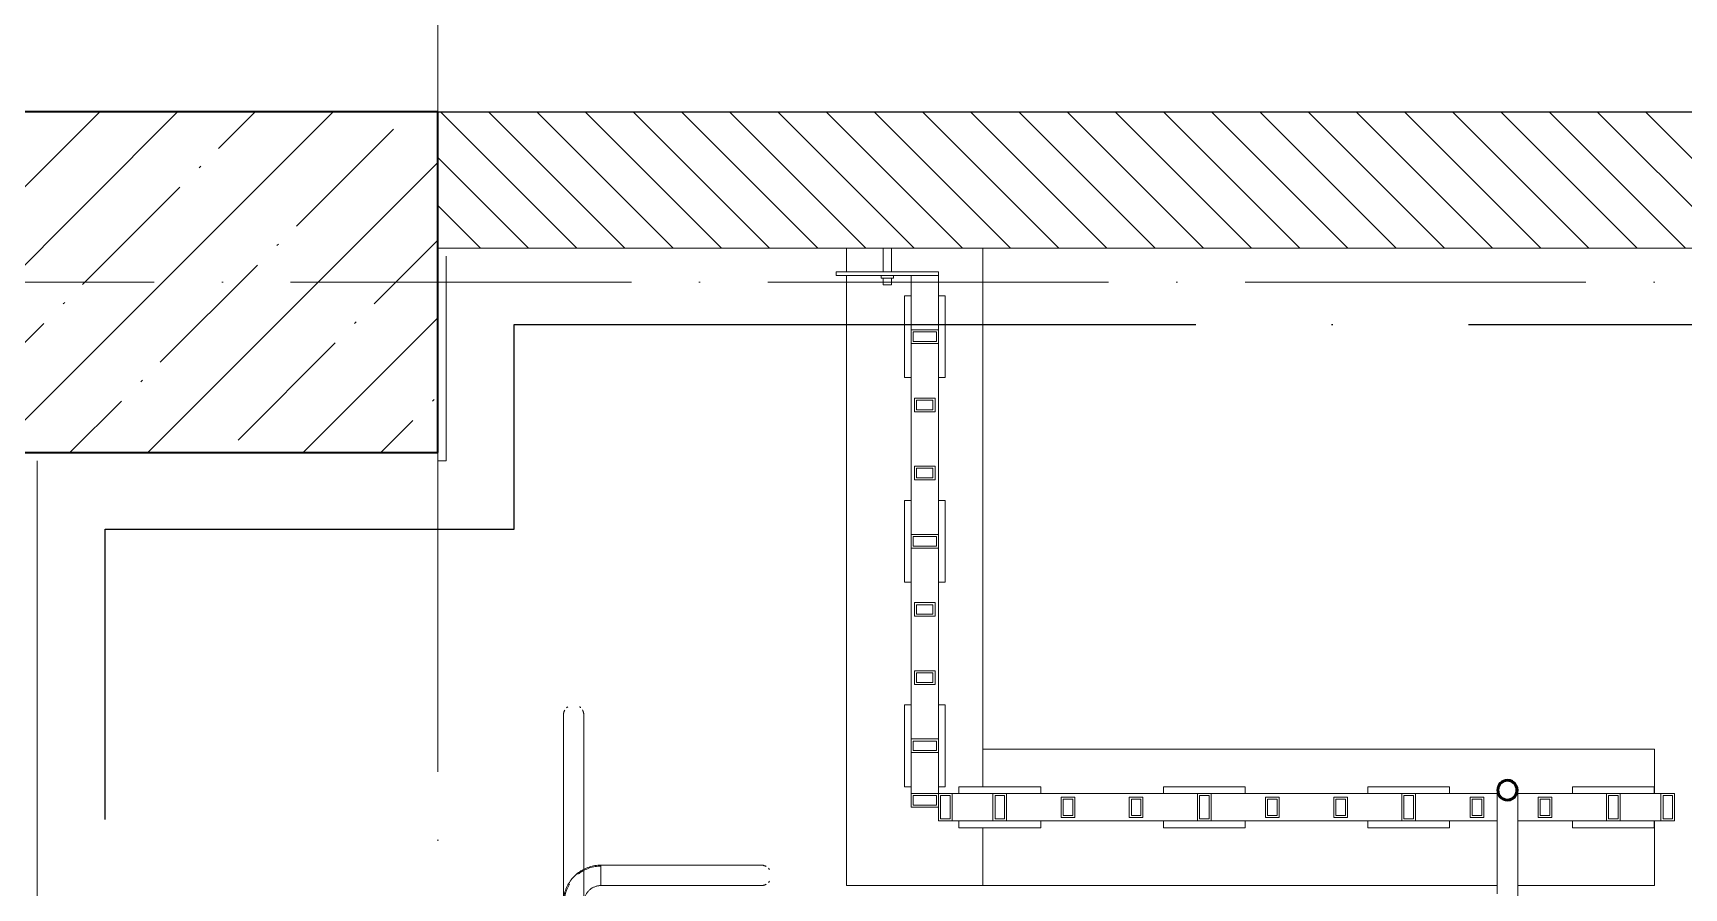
# Model space of a CAD drawing. Header units: millimetres. Extents: x -213536 to 1564669, y -45299 to 942238.
# Drawn here: x -194411 to -191989, y 199039 to 200293 of the extents above; entities that cross this region are included whole.
import ezdxf

# ---------------------------------------------------------------- set-up
doc = ezdxf.new("R2010")
doc.units = ezdxf.units.MM
doc.linetypes.add('02 Штрихпунктирная _10 мм_', pattern=[1400, 1000, -200, 0, -200])
doc.linetypes.add('50_200_ШТРИХ_1Т_ш5_п1_п1_', pattern=[700, 500, -100, 0, -100])
for name, color, linetype, lineweight in [('0-1', 7, 'Continuous', 5), ('0-2', 7, 'Continuous', 9), ('Несущие колонны', 7, 'Continuous', 9), ('Несущие колонны-1', 7, 'Continuous', 35), ('Ограждение', 7, 'Continuous', 9), ('Ограждение-3', 7, 'Continuous', 35), ('Оси-2', 7, '50_200_ШТРИХ_1Т_ш5_п1_п1_', 9), ('Стены', 7, 'Continuous', 9), ('Стены-1', 7, 'Continuous', 13), ('Штриховка разреза-1', 7, 'Continuous', 9)]:
    doc.layers.add(name, color=color, linetype=linetype, lineweight=lineweight)
doc.layers.add('Ограждение-2', color=9, linetype='Continuous', lineweight=9, true_color=0x808080)
doc.layers.add('СТ-2_1', color=1, linetype='02 Штрихпунктирная _10 мм_', lineweight=90, true_color=0xff0000)
doc.layers.get('0-2').off()

# ---------------------------------------------------------------- blocks, each defined once
blk = doc.blocks.new('BSC_Колонна _Прямоугольная - 500х700-V145-АИ2_02_План отделки стен 2-го этажа _Часть 2_')
at = {"layer": 'Несущие колонны'}
h = blk.add_hatch(dxfattribs=at)
h.set_pattern_fill('FP_145', color=256, style=0, pattern_type=2)
h.set_pattern_definition([(315, (-16000, 16450), (114.0493, 114.0493), []), (315, (-16000, 16335.95), (114.0493, 114.0493), [201.612, -40.322, 3.353, -36.97])])
h.paths.add_polyline_path([(-250, 350), (-250, -350), (250, -350), (250, 350), (201.6, 350)], flags=0)
at = {"layer": 'Несущие колонны-1'}
for p, q in [((250, 350), (-250, 350)), ((-250, 350), (-250, -350)), ((250, -350), (250, 350)), ((-250, -350), (250, -350))]:
    blk.add_line(p, q, dxfattribs=at)
blk = doc.blocks.new('О_Элемент ограждения_Тетива_Труба_ГОСТ 8645-68 - О_Тетива_Труба_ГОСТ 8645-68-34861003-АИ2_02_План отделки стен 2-го этажа _Часть 2_')
at = {"layer": 'Ограждение'}
for p, q in [((0, 20), (280, 20)), ((280, -20), (0, -20))]:
    blk.add_line(p, q, dxfattribs=at)
blk = doc.blocks.new('О_Балясина_Труба_ГОСТ 86453 - О_Балясина_Труба_ГОСТ 8645-68-34861004-АИ2_02_План отделки стен 2-го этажа _Часть 2_')
at = {"layer": 'Ограждение'}
for p, q in [((40, 10), (0, 10)), ((0, 10), (0, -10)), ((3, 7), (37, 7)), ((3, -7), (3, 7)), ((37, 7), (37, -7)), ((40, -10), (40, 10)), ((0, -10), (40, -10)), ((37, -7), (3, -7))]:
    blk.add_line(p, q, dxfattribs=at)
blk = doc.blocks.new('О_Балясина_Труба_ГОСТ 86453 - О_Балясина_Труба_ГОСТ 8645-68-34861002-АИ2_02_План отделки стен 2-го этажа _Часть 2_')
at = {"layer": 'Ограждение'}
for p, q in [((15, 10), (-15, 10)), ((-15, 10), (-15, -10)), ((-12, 7), (12, 7)), ((-12, -7), (-12, 7)), ((12, 7), (12, -7)), ((15, -10), (15, 10)), ((-15, -10), (15, -10)), ((12, -7), (-12, -7))]:
    blk.add_line(p, q, dxfattribs=at)
blk = doc.blocks.new('О_Полоса_Трапеция прямоугольная_Прокат_ГОСТ 1032 - Крепежная пластина-V265-АИ2_02_План отделки стен 2-го этажа _Часть 2_')
at = {"layer": 'Ограждение'}
for p, q in [((0, 30), (0, 20)), ((0, 30), (120, 30)), ((120, 20), (120, 30)), ((0, -20), (0, -30)), ((120, -30), (120, -20)), ((0, -30), (120, -30))]:
    blk.add_line(p, q, dxfattribs=at)
blk = doc.blocks.new('О_Элемент ограждения_Тетива_Труба_ГОСТ 8645-68 - О_Тетива_Труба_ГОСТ 8645-68-34892513-АИ2_02_План отделки стен 2-го этажа _Часть 2_')
at = {"layer": 'Ограждение'}
for p, q in [((0, 20), (80, 20)), ((80, -20), (0, -20))]:
    blk.add_line(p, q, dxfattribs=at)
blk = doc.blocks.new('О_Полоса_Трапеция прямоугольная_Прокат_ГОСТ 1032 - Крепежная пластина-34869228-АИ2_02_План отделки стен 2-го этажа _Часть 2_')
at = {"layer": 'Ограждение'}
for p, q in [((0, 2.5), (0, -2.5)), ((150, 2.5), (0, 2.5)), ((150, -2.5), (150, 2.5)), ((150, -2.5), (0, -2.5))]:
    blk.add_line(p, q, dxfattribs=at)
blk = doc.blocks.new('О_Анкер клиновой4 - Анкер клиновой МКТ В 12-10-25_105-30539848-АИ2_02_План отделки стен 2-го этажа _Часть 2_')
at = {"layer": 'Ограждение'}
for p, q in [((17453.3, 16050), (17453.3, 16015)), ((17465.3, 16015), (17465.3, 16050)), ((17450.3, 16010), (17450.3, 16006)), ((17450.3, 16006), (17451.5, 16006)), ((17468.3, 16006), (17450.3, 16006)), ((17453.3, 16006), (17453.3, 15996)), ((17465.3, 15996), (17453.3, 15996)), ((17465.3, 15996), (17465.3, 16006)), ((17467.1, 16006), (17468.3, 16006)), ((17468.3, 16006), (17468.3, 16010))]:
    blk.add_line(p, q, dxfattribs=at)
blk = doc.blocks.new('О_Элемент ограждения_Тетива_Труба_ГОСТ 8645-68 - О_Тетива_Труба_ГОСТ 8645-68-34861007-АИ2_02_План отделки стен 2-го этажа _Часть 2_')
at = {"layer": 'Ограждение'}
for p, q in [((0, 20), (60, 20)), ((60, -20), (0, -20))]:
    blk.add_line(p, q, dxfattribs=at)
blk = doc.blocks.new('О_Балясина_Труба_ГОСТ 86453 - О_Балясина_Труба_ГОСТ 8645-68-34861008-АИ2_02_План отделки стен 2-го этажа _Часть 2_')
at = {"layer": 'Ограждение'}
for p, q in [((40, 10), (0, 10)), ((0, 10), (0, -10)), ((3, 7), (37, 7)), ((3, -7), (3, 7)), ((37, 7), (37, -7)), ((40, -10), (40, 10)), ((0, -10), (40, -10)), ((37, -7), (3, -7))]:
    blk.add_line(p, q, dxfattribs=at)
blk = doc.blocks.new('О_Элемент ограждения_Тетива_Труба_ГОСТ 8645-68 - О_Тетива_Труба_ГОСТ 8645-68-V266-АИ2_02_План отделки стен 2-го этажа _Часть 2_')
at = {"layer": 'Ограждение'}
for p, q in [((0, 20), (121.6, 20)), ((147.7, 20), (280, 20)), ((120, -20), (0, -20)), ((280, -20), (149.6, -20))]:
    blk.add_line(p, q, dxfattribs=at)
blk = doc.blocks.new('О_Элемент ограждения_Тетива_Труба_ГОСТ 8645-68 - О_Тетива_Труба_ГОСТ 8645-68-34882724-АИ2_02_План отделки стен 2-го этажа _Часть 2_')
at = {"layer": 'Ограждение'}
for p, q in [((0, 20), (60, 20)), ((60, -20), (0, -20))]:
    blk.add_line(p, q, dxfattribs=at)
blk = doc.blocks.new('О_Элемент поручня_Площадочный_Двухуровневый_ГОСТ 87322 - О_Элемент поручня_Площадочный_Двухуровневый_ГОСТ 8732-78-35166530-АИ2_02_План отделки стен 2-го этажа _Часть 2_')
at = {"layer": 'Ограждение'}
for p, q in [((280, 40), (0, 40)), ((0, 25), (0, 40)), ((0, 10), (0, 25)), ((0, 10), (280, 10))]:
    blk.add_line(p, q, dxfattribs=at)
at = {"layer": 'Ограждение', "flags": 128}
for points in [[(280, 40), (282.2, 40), (284.4, 40), (286.6, 40), (288.8, 40), (290.9, 40), (293.1, 40), (295.2, 40), (297.3, 40), (299.4, 40), (301.4, 40), (303.4, 40), (305.4, 40), (307.3, 40), (309.2, 40), (311.1, 40), (312.8, 40), (314.6, 40), (316.3, 40), (317.9, 40), (319.5, 40), (321, 40), (322.4, 40), (323.8, 40), (325.1, 40), (326.3, 40), (327.4, 40), (328.5, 40), (329.5, 40), (330.4, 40), (331.3, 40), (332, 40), (332.7, 40), (333.3, 40), (333.8, 40), (334.2, 40), (334.5, 40), (334.8, 40), (334.9, 40), (335, 40), (335, 40)], [(335, 40), (335, 40), (334.8, 40), (334.6, 40), (334.3, 40), (333.9, 40), (333.4, 40), (332.9, 40), (332.2, 40), (331.5, 40), (330.7, 40), (329.8, 40), (328.8, 40), (327.7, 40), (326.6, 40), (325.4, 40), (324.1, 40), (322.8, 40), (321.3, 40), (319.9, 40), (318.3, 40), (316.7, 40), (315, 40), (313.3, 40), (311.5, 40), (309.7, 40), (307.8, 40), (305.9, 40), (304, 40), (302, 40), (299.9, 40), (297.9, 40), (295.8, 40), (293.6, 40), (291.5, 40), (289.3, 40), (287.2, 40), (285, 40), (282.8, 40), (280.6, 40), (280, 40)], [(335, 40), (335.6, 40), (336.2, 40), (336.8, 39.9), (337.4, 39.8), (338, 39.7), (338.6, 39.6), (339.1, 39.4), (339.7, 39.2), (340.3, 39), (340.8, 38.8), (341.4, 38.6), (341.9, 38.3), (342.5, 38)], [(345.8, 35.5), (346.2, 35), (346.6, 34.6), (346.9, 34.1), (347.3, 33.6)], [(280, 10), (282.2, 10), (284.4, 10), (286.6, 10), (288.8, 10), (290.9, 10), (293.1, 10), (295.2, 10), (297.3, 10), (299.4, 10), (301.4, 10), (303.4, 10), (305.4, 10), (307.3, 10), (309.2, 10), (311.1, 10), (312.8, 10), (314.6, 10), (316.3, 10), (317.9, 10), (319.5, 10), (321, 10), (322.4, 10), (323.8, 10), (325.1, 10), (326.3, 10), (327.4, 10), (328.5, 10), (329.5, 10), (330.4, 10), (331.3, 10), (332, 10), (332.7, 10), (333.3, 10), (333.8, 10), (334.2, 10), (334.5, 10), (334.8, 10), (334.9, 10), (335, 10), (335, 10)], [(335, 10), (335, 10), (334.8, 10), (334.6, 10), (334.3, 10), (333.9, 10), (333.4, 10), (332.9, 10), (332.2, 10), (331.5, 10), (330.7, 10), (329.8, 10), (328.8, 10), (327.7, 10), (326.6, 10), (325.4, 10), (324.1, 10), (322.8, 10), (321.3, 10), (319.9, 10), (318.3, 10), (316.7, 10), (315, 10), (313.3, 10), (311.5, 10), (309.7, 10), (307.8, 10), (305.9, 10), (304, 10), (302, 10), (299.9, 10), (297.9, 10), (295.8, 10), (293.6, 10), (291.5, 10), (289.3, 10), (287.2, 10), (285, 10), (282.8, 10), (280.6, 10)], [(342.6, 12.1), (342.1, 11.8), (341.5, 11.5), (341, 11.2), (340.4, 11), (339.9, 10.8), (339.3, 10.6), (338.7, 10.5), (338.1, 10.3), (337.5, 10.2), (337, 10.1), (336.4, 10.1), (335.8, 10), (335.2, 10), (335, 10)], [(347.4, 16.5), (347, 16), (346.7, 15.6), (346.3, 15.1), (345.9, 14.7)]]:
    blk.add_lwpolyline(points, dxfattribs=at)
blk = doc.blocks.new('О_Элемент поручня_Площадочный_Двухуровневый_ГОСТ 87322 - О_Элемент поручня_Площадочный_Двухуровневый_ГОСТ 8732-78-35172055-АИ2_02_План отделки стен 2-го этажа _Часть 2_')
at = {"layer": 'Ограждение-2'}
h = blk.add_hatch(color=256, dxfattribs=at)
h.paths.add_polyline_path([(210, -25), (214.4, -35.6), (225, -40), (235.6, -35.6), (240, -25), (235.6, -14.4), (225, -10), (214.4, -14.4)], flags=0)
h.paths.add_polyline_path([(211.5, -25), (215.5, -15.5), (225, -11.5), (234.5, -15.5), (238.5, -25), (234.5, -34.5), (225, -38.5), (215.5, -34.5)], flags=0)
at = {"layer": 'Ограждение'}
for p, q in [((170, -10), (73, -10)), ((48.9, -40), (170, -40))]:
    blk.add_line(p, q, dxfattribs=at)
at = {"layer": 'Ограждение', "flags": 128}
for points in [[(170, -10), (172.2, -10), (174.4, -10), (176.6, -10), (178.8, -10), (180.9, -10), (183.1, -10), (185.2, -10), (187.3, -10), (189.4, -10), (191.4, -10), (193.4, -10), (195.4, -10), (197.3, -10), (199.2, -10), (201.1, -10), (202.8, -10), (204.6, -10), (206.3, -10), (207.9, -10), (209.5, -10), (211, -10), (212.4, -10), (213.8, -10), (215.1, -10), (216.3, -10), (217.4, -10), (218.5, -10), (219.5, -10), (220.4, -10), (221.3, -10), (222, -10), (222.7, -10), (223.3, -10), (223.8, -10), (224.2, -10), (224.5, -10), (224.8, -10), (224.9, -10), (225, -10)], [(224.5, -11.5), (223.9, -11.5), (223.4, -11.6), (222.8, -11.7), (222.3, -11.8), (221.8, -11.9), (221.3, -12), (220.8, -12.2), (220.2, -12.4)], [(225.6, -10), (226.2, -10), (226.8, -10.1), (227.4, -10.2), (228, -10.3), (228.6, -10.4), (229.1, -10.6), (229.7, -10.8), (230.3, -11), (230.8, -11.2), (231.4, -11.4), (231.9, -11.7), (232.5, -12), (233, -12.3), (233.5, -12.6), (234, -13), (234.4, -13.3), (234.9, -13.7), (235.3, -14.1)], [(235.8, -14.5), (236.2, -15), (236.6, -15.4), (236.9, -15.9), (237.3, -16.4), (237.6, -16.9), (237.9, -17.4), (238.2, -17.9), (238.5, -18.5), (238.8, -19), (239, -19.6), (239.2, -20.1), (239.4, -20.7), (239.5, -21.3), (239.7, -21.9), (239.8, -22.5), (239.9, -23), (239.9, -23.6), (240, -24.2), (240, -24.8)], [(225, -40), (224.8, -40), (224.6, -40), (224.3, -40), (223.9, -40), (223.4, -40), (222.9, -40), (222.2, -40), (221.5, -40), (220.7, -40), (219.8, -40), (218.8, -40), (217.7, -40), (216.6, -40), (215.4, -40), (214.1, -40), (212.8, -40), (211.3, -40), (209.9, -40), (208.3, -40), (206.7, -40), (205, -40), (203.3, -40), (201.5, -40), (199.7, -40), (197.8, -40), (195.9, -40), (194, -40), (192, -40), (189.9, -40), (187.9, -40), (185.8, -40), (183.6, -40), (181.5, -40), (179.3, -40), (177.2, -40), (175, -40), (172.8, -40), (170.6, -40), (170, -40)], [(220.1, -37.6), (220.6, -37.8), (221.1, -37.9), (221.6, -38.1), (222.2, -38.2), (222.7, -38.3), (223.2, -38.4), (223.8, -38.4), (224.3, -38.5), (224.9, -38.5)], [(235.5, -35.8), (235, -36.2), (234.6, -36.6), (234.1, -36.9), (233.6, -37.3), (233.1, -37.6), (232.6, -37.9), (232.1, -38.2), (231.5, -38.5), (231, -38.8), (230.4, -39), (229.9, -39.2), (229.3, -39.4), (228.7, -39.5), (228.1, -39.7), (227.5, -39.8), (227, -39.9), (226.4, -39.9), (225.8, -40), (225.2, -40)], [(240, -25.6), (240, -26.2), (239.9, -26.8), (239.8, -27.4), (239.7, -28), (239.6, -28.6), (239.4, -29.1), (239.2, -29.7), (239, -30.3), (238.8, -30.8), (238.6, -31.4), (238.3, -31.9), (238, -32.5), (237.7, -33), (237.4, -33.5), (237, -34), (236.7, -34.4), (236.3, -34.9), (235.9, -35.3)]]:
    blk.add_lwpolyline(points, dxfattribs=at)
at = {"layer": 'Ограждение-3'}
for radius, start, end in [(15, 0, 180), (13.5, 360, 180), (15, 180, 0), (13.5, 180, 360)]:
    blk.add_arc((225, -25), radius, start, end, dxfattribs=at)
blk = doc.blocks.new('О_Элемент поручня_Площадочный_Двухуровневый_ГОСТ 87322 - О_Элемент поручня_Площадочный_Двухуровневый_ГОСТ 8732-78-35165462-АИ2_02_План отделки стен 2-го этажа _Часть 2_')
at = {"layer": 'Ограждение'}
for p, q in [((180, -10), (0, -10)), ((0, -25), (0, -10)), ((0, -40), (0, -25)), ((0, -40), (180, -40))]:
    blk.add_line(p, q, dxfattribs=at)
at = {"layer": 'Ограждение', "flags": 128}
for points in [[(180, -10), (182.2, -10), (184.4, -10), (186.6, -10), (188.8, -10), (190.9, -10), (193.1, -10), (195.2, -10), (197.3, -10), (199.4, -10), (201.4, -10), (203.4, -10), (205.4, -10), (207.3, -10), (209.2, -10), (211.1, -10), (212.8, -10), (214.6, -10), (216.3, -10), (217.9, -10), (219.5, -10), (221, -10), (222.4, -10), (223.8, -10), (225.1, -10), (226.3, -10), (227.4, -10), (228.5, -10), (229.5, -10), (230.4, -10), (231.3, -10), (232, -10), (232.7, -10), (233.3, -10), (233.8, -10), (234.2, -10), (234.5, -10), (234.8, -10), (234.9, -10), (235, -10), (235, -10)], [(235, -10), (235, -10), (234.8, -10), (234.6, -10), (234.3, -10), (233.9, -10), (233.4, -10), (232.9, -10), (232.2, -10), (231.5, -10), (230.7, -10), (229.8, -10), (228.8, -10), (227.7, -10), (226.6, -10), (225.4, -10), (224.1, -10), (222.8, -10), (221.3, -10), (219.9, -10), (218.3, -10), (216.7, -10), (215, -10), (213.3, -10), (211.5, -10), (209.7, -10), (207.8, -10), (205.9, -10), (204, -10), (202, -10), (199.9, -10), (197.9, -10), (195.8, -10), (193.6, -10), (191.5, -10), (189.3, -10), (187.2, -10), (185, -10), (182.8, -10), (180.6, -10), (180, -10)], [(235, -10), (235.6, -10), (236.2, -10), (236.8, -10.1), (237.4, -10.2), (238, -10.3), (238.6, -10.4), (239.1, -10.6), (239.7, -10.8), (240.3, -11), (240.8, -11.2), (241.4, -11.4), (241.9, -11.7), (242.5, -12)], [(245.8, -14.5), (246.2, -15), (246.6, -15.4), (246.9, -15.9), (247.3, -16.4)], [(180, -40), (182.2, -40), (184.4, -40), (186.6, -40), (188.8, -40), (190.9, -40), (193.1, -40), (195.2, -40), (197.3, -40), (199.4, -40), (201.4, -40), (203.4, -40), (205.4, -40), (207.3, -40), (209.2, -40), (211.1, -40), (212.8, -40), (214.6, -40), (216.3, -40), (217.9, -40), (219.5, -40), (221, -40), (222.4, -40), (223.8, -40), (225.1, -40), (226.3, -40), (227.4, -40), (228.5, -40), (229.5, -40), (230.4, -40), (231.3, -40), (232, -40), (232.7, -40), (233.3, -40), (233.8, -40), (234.2, -40), (234.5, -40), (234.8, -40), (234.9, -40), (235, -40), (235, -40)], [(219.9, -40), (218.3, -40), (216.7, -40), (215, -40), (213.3, -40), (211.5, -40), (209.7, -40), (207.8, -40), (205.9, -40), (204, -40), (202, -40), (199.9, -40), (197.9, -40), (195.8, -40), (193.6, -40), (191.5, -40), (189.3, -40), (187.2, -40), (185, -40), (182.8, -40), (180.6, -40)], [(235, -40), (235, -40), (234.8, -40), (234.6, -40), (234.3, -40), (233.9, -40), (233.4, -40), (232.9, -40), (232.2, -40), (231.5, -40), (230.7, -40), (229.8, -40), (228.8, -40), (227.7, -40), (226.6, -40), (225.4, -40), (224.1, -40), (222.8, -40), (221.3, -40)], [(242.6, -37.9), (242.1, -38.2), (241.5, -38.5), (241, -38.8), (240.4, -39), (239.9, -39.2), (239.3, -39.4), (238.7, -39.5), (238.1, -39.7), (237.5, -39.8), (237, -39.9), (236.4, -39.9), (235.8, -40), (235.2, -40), (235, -40)], [(247.4, -33.5), (247, -34), (246.7, -34.4), (246.3, -34.9), (245.9, -35.3)]]:
    blk.add_lwpolyline(points, dxfattribs=at)
blk = doc.blocks.new('О_Элемент поручня_Загиб_Труба_ГОСТ 87322 - О_Элемент поручня_Загиб_Труба_ГОСТ 8732-78-33768792-АИ2_02_План отделки стен 2-го этажа _Часть 2_')
at = {"layer": 'Ограждение'}
for p, q in [((17039.1, 15145), (17039.1, 15115)), ((16985.6, 15090), (16984.1, 15090)), ((16987.4, 15090), (16986.1, 15090)), ((16995.2, 15090), (16992.6, 15090)), ((16999.1, 15090), (16995.8, 15090)), ((17003, 15090), (16999.1, 15090)), ((17006.6, 15090), (17003, 15090)), ((17009.7, 15090), (17006.6, 15090)), ((17012.1, 15090), (17009.7, 15090)), ((17014.1, 15090), (17012.1, 15090))]:
    blk.add_line(p, q, dxfattribs=at)
at = {"layer": 'Ограждение', "flags": 128}
for points in [[(17039.1, 15145), (17036.9, 15145), (17034.7, 15144.8), (17032.5, 15144.6), (17030.4, 15144.3), (17028.2, 15143.9), (17026.1, 15143.4), (17023.9, 15142.9), (17021.8, 15142.2), (17019.8, 15141.5), (17017.7, 15140.7), (17015.7, 15139.8), (17013.7, 15138.8), (17011.8, 15137.7), (17009.9, 15136.6), (17008.1, 15135.4), (17006.3, 15134.1), (17004.5, 15132.8), (17002.9, 15131.3), (17001.2, 15129.9), (16999.7, 15128.3), (16998.2, 15126.7), (16996.7, 15125), (16995.4, 15123.3), (16994.1, 15121.5), (16992.8, 15119.7), (16991.7, 15117.8), (16990.6, 15115.9), (16989.6, 15114), (16988.7, 15112), (16987.9, 15109.9), (16987.1, 15107.9), (16986.4, 15105.8), (16985.8, 15103.6), (16985.3, 15101.5), (16984.9, 15099.3), (16984.6, 15097.2), (16984.4, 15095), (16984.2, 15092.8), (16984.1, 15090.6), (16984.1, 15090)], [(17039.1, 15143.5), (17037, 15143.5), (17034.9, 15143.3), (17032.7, 15143.1), (17030.6, 15142.8), (17028.5, 15142.4), (17026.4, 15142), (17024.3, 15141.4), (17022.3, 15140.8), (17020.3, 15140.1), (17018.3, 15139.3), (17016.3, 15138.4), (17014.4, 15137.5), (17012.5, 15136.4), (17010.7, 15135.3), (17008.9, 15134.2), (17007.2, 15132.9), (17005.5, 15131.6)], [(16993, 15117.1), (16991.9, 15115.2), (16991, 15113.3), (16990.1, 15111.4), (16989.3, 15109.4), (16988.5, 15107.4), (16987.9, 15105.3), (16987.3, 15103.3), (16986.8, 15101.2), (16986.4, 15099.1), (16986.1, 15097), (16985.8, 15094.9), (16985.7, 15092.7), (16985.6, 15090.6), (16985.6, 15090)], [(17014.1, 15090), (17014.1, 15091), (17014.2, 15092), (17014.3, 15093), (17014.4, 15094), (17014.6, 15095), (17014.8, 15095.9), (17015.1, 15096.9), (17015.4, 15097.9), (17015.7, 15098.8), (17016.1, 15099.7), (17016.5, 15100.6), (17017, 15101.5), (17017.4, 15102.4), (17017.9, 15103.3), (17018.5, 15104.1), (17019.1, 15104.9), (17019.7, 15105.7), (17020.3, 15106.5), (17021, 15107.2), (17021.7, 15107.9), (17022.4, 15108.6), (17023.2, 15109.3), (17024, 15109.9), (17024.8, 15110.5), (17025.6, 15111), (17026.5, 15111.6), (17027.3, 15112), (17028.2, 15112.5), (17029.1, 15112.9), (17030.1, 15113.3), (17031, 15113.6), (17032, 15114), (17032.9, 15114.2), (17033.9, 15114.4), (17034.9, 15114.6), (17035.9, 15114.8), (17036.9, 15114.9), (17037.9, 15115), (17038.9, 15115), (17039.1, 15115)]]:
    blk.add_lwpolyline(points, dxfattribs=at)
blk = doc.blocks.new('0125-Р-ОО-Ш2-АР-о_23_10_2024_rvt-1-АИ2_02_План отделки стен 2-го этажа _Часть 2_')
at = {"layer": 'Штриховка разреза-1'}
h = blk.add_hatch(dxfattribs=at)
h.set_pattern_fill('FP_2', color=256, style=0, pattern_type=2)
h.set_pattern_definition([(135, (0, 0), (-35.35534, -35.35534), [])])
h.paths.add_polyline_path([(22000, 16050), (22000, 16119), (22006, 16119), (22006, 16050), (22700, 16050), (22700, 16250), (22006, 16250), (22006, 16181), (22000, 16181), (22000, 16250), (19000, 16250), (19000, 16181), (18994, 16181), (18994, 16250), (16800, 16250), (16800, 16050), (18994, 16050), (18994, 16119), (19000, 16119), (19000, 16050), (20187, 16050)], flags=0)
at = {"layer": 'Стены'}
for p, q in [((17399.6, 16015), (17399.6, 16050)), ((17599.6, 16050), (17599.6, 15259.9)), ((17399.6, 15115), (17399.6, 16010)), ((17599.6, 15315), (18584.6, 15315)), ((18584.6, 15315), (18584.6, 15249.9)), ((17599.6, 15199.9), (17599.6, 15115)), ((18584.6, 15209.9), (18584.6, 15115)), ((17599.6, 15115), (17399.6, 15115)), ((18354.1, 15115), (17599.6, 15115)), ((18584.6, 15115), (18384.1, 15115))]:
    blk.add_line(p, q, dxfattribs=at)
at = {"layer": 'Стены-1'}
for p, q in [((18925, 16250), (16800, 16250)), ((16800, 16050), (18925, 16050))]:
    blk.add_line(p, q, dxfattribs=at)
at = {"layer": '0-2'}
for name, p, rotation in [('BSC_Колонна _Прямоугольная - 500х700-V145-АИ2_02_План отделки стен 2-го этажа _Часть 2_', (16450, 16000), 89.9999999999999), ('О_Элемент ограждения_Тетива_Труба_ГОСТ 8645-68 - О_Тетива_Труба_ГОСТ 8645-68-34892513-АИ2_02_План отделки стен 2-го этажа _Часть 2_', (17514.3, 15930), 89.99999999999967), ('О_Балясина_Труба_ГОСТ 86453 - О_Балясина_Труба_ГОСТ 8645-68-34861004-АИ2_02_План отделки стен 2-го этажа _Часть 2_', (17534.3, 15920), 180), ('О_Элемент ограждения_Тетива_Труба_ГОСТ 8645-68 - О_Тетива_Труба_ГОСТ 8645-68-34861003-АИ2_02_План отделки стен 2-го этажа _Часть 2_', (17514.3, 15630), 89.99999999999928), ('О_Балясина_Труба_ГОСТ 86453 - О_Балясина_Труба_ГОСТ 8645-68-34861002-АИ2_02_План отделки стен 2-го этажа _Часть 2_', (17514.3, 15820), 180), ('О_Балясина_Труба_ГОСТ 86453 - О_Балясина_Труба_ГОСТ 8645-68-34861002-АИ2_02_План отделки стен 2-го этажа _Часть 2_', (17514.3, 15720), 180), ('О_Балясина_Труба_ГОСТ 86453 - О_Балясина_Труба_ГОСТ 8645-68-34861004-АИ2_02_План отделки стен 2-го этажа _Часть 2_', (17534.3, 15620), 180), ('О_Элемент ограждения_Тетива_Труба_ГОСТ 8645-68 - О_Тетива_Труба_ГОСТ 8645-68-34861003-АИ2_02_План отделки стен 2-го этажа _Часть 2_', (17514.3, 15330), 89.99999999999928), ('О_Балясина_Труба_ГОСТ 86453 - О_Балясина_Труба_ГОСТ 8645-68-34861002-АИ2_02_План отделки стен 2-го этажа _Часть 2_', (17514.3, 15520), 180), ('О_Балясина_Труба_ГОСТ 86453 - О_Балясина_Труба_ГОСТ 8645-68-34861002-АИ2_02_План отделки стен 2-го этажа _Часть 2_', (17514.3, 15420), 180), ('О_Элемент поручня_Площадочный_Двухуровневый_ГОСТ 87322 - О_Элемент поручня_Площадочный_Двухуровневый_ГОСТ 8732-78-35166530-АИ2_02_План отделки стен 2-го этажа _Часть 2_', (17024.1, 15030), 89.99999999999955), ('О_Балясина_Труба_ГОСТ 86453 - О_Балясина_Труба_ГОСТ 8645-68-34861004-АИ2_02_План отделки стен 2-го этажа _Часть 2_', (17534.3, 15320), 180), ('О_Элемент ограждения_Тетива_Труба_ГОСТ 8645-68 - О_Тетива_Труба_ГОСТ 8645-68-34861007-АИ2_02_План отделки стен 2-го этажа _Часть 2_', (17514.3, 15250), 89.99999999999928), ('О_Элемент поручня_Площадочный_Двухуровневый_ГОСТ 87322 - О_Элемент поручня_Площадочный_Двухуровневый_ГОСТ 8732-78-35172055-АИ2_02_План отделки стен 2-го этажа _Часть 2_', (18344.1, 15030), 90.00000000000007), ('О_Балясина_Труба_ГОСТ 86453 - О_Балясина_Труба_ГОСТ 8645-68-34861008-АИ2_02_План отделки стен 2-го этажа _Часть 2_', (17544.3, 15249.9), 269.9999999999994), ('О_Балясина_Труба_ГОСТ 86453 - О_Балясина_Труба_ГОСТ 8645-68-34861004-АИ2_02_План отделки стен 2-го этажа _Часть 2_', (17624.3, 15209.9), 89.99999999999915), ('О_Балясина_Труба_ГОСТ 86453 - О_Балясина_Труба_ГОСТ 8645-68-34861002-АИ2_02_План отделки стен 2-го этажа _Часть 2_', (17724.3, 15229.9), 89.99999999999953), ('О_Балясина_Труба_ГОСТ 86453 - О_Балясина_Труба_ГОСТ 8645-68-34861002-АИ2_02_План отделки стен 2-го этажа _Часть 2_', (17824.3, 15229.9), 89.99999999999953), ('О_Балясина_Труба_ГОСТ 86453 - О_Балясина_Труба_ГОСТ 8645-68-34861004-АИ2_02_План отделки стен 2-го этажа _Часть 2_', (17924.3, 15209.9), 89.99999999999915), ('О_Балясина_Труба_ГОСТ 86453 - О_Балясина_Труба_ГОСТ 8645-68-34861002-АИ2_02_План отделки стен 2-го этажа _Часть 2_', (18024.3, 15229.9), 89.99999999999953), ('О_Балясина_Труба_ГОСТ 86453 - О_Балясина_Труба_ГОСТ 8645-68-34861002-АИ2_02_План отделки стен 2-го этажа _Часть 2_', (18124.3, 15229.9), 89.99999999999953), ('О_Балясина_Труба_ГОСТ 86453 - О_Балясина_Труба_ГОСТ 8645-68-34861004-АИ2_02_План отделки стен 2-го этажа _Часть 2_', (18224.3, 15209.9), 89.99999999999915), ('О_Балясина_Труба_ГОСТ 86453 - О_Балясина_Труба_ГОСТ 8645-68-34861002-АИ2_02_План отделки стен 2-го этажа _Часть 2_', (18324.3, 15229.9), 89.99999999999953), ('О_Балясина_Труба_ГОСТ 86453 - О_Балясина_Труба_ГОСТ 8645-68-34861002-АИ2_02_План отделки стен 2-го этажа _Часть 2_', (18424.3, 15229.9), 89.99999999999953), ('О_Балясина_Труба_ГОСТ 86453 - О_Балясина_Труба_ГОСТ 8645-68-34861004-АИ2_02_План отделки стен 2-го этажа _Часть 2_', (18524.3, 15209.9), 89.99999999999915), ('О_Элемент ограждения_Тетива_Труба_ГОСТ 8645-68 - О_Тетива_Труба_ГОСТ 8645-68-34882724-АИ2_02_План отделки стен 2-го этажа _Часть 2_', (18594.3, 15229.9), 180), ('О_Балясина_Труба_ГОСТ 86453 - О_Балясина_Труба_ГОСТ 8645-68-34861008-АИ2_02_План отделки стен 2-го этажа _Часть 2_', (18604.3, 15249.9), 269.9999999999994)]:
    blk.add_blockref(name, p, dxfattribs=dict(at, rotation=rotation))
for name, p in [('О_Анкер клиновой4 - Анкер клиновой МКТ В 12-10-25_105-30539848-АИ2_02_План отделки стен 2-го этажа _Часть 2_', (0, 0)), ('О_Балясина_Труба_ГОСТ 86453 - О_Балясина_Труба_ГОСТ 8645-68-34861008-АИ2_02_План отделки стен 2-го этажа _Часть 2_', (17494.3, 15240)), ('О_Элемент ограждения_Тетива_Труба_ГОСТ 8645-68 - О_Тетива_Труба_ГОСТ 8645-68-34861007-АИ2_02_План отделки стен 2-го этажа _Часть 2_', (17554.3, 15229.9)), ('О_Элемент ограждения_Тетива_Труба_ГОСТ 8645-68 - О_Тетива_Труба_ГОСТ 8645-68-34861003-АИ2_02_План отделки стен 2-го этажа _Часть 2_', (17634.3, 15229.9)), ('О_Элемент ограждения_Тетива_Труба_ГОСТ 8645-68 - О_Тетива_Труба_ГОСТ 8645-68-34861003-АИ2_02_План отделки стен 2-го этажа _Часть 2_', (17934.3, 15229.9)), ('О_Элемент ограждения_Тетива_Труба_ГОСТ 8645-68 - О_Тетива_Труба_ГОСТ 8645-68-V266-АИ2_02_План отделки стен 2-го этажа _Часть 2_', (18234.3, 15229.9)), ('О_Элемент поручня_Загиб_Труба_ГОСТ 87322 - О_Элемент поручня_Загиб_Труба_ГОСТ 8732-78-33768792-АИ2_02_План отделки стен 2-го этажа _Часть 2_', (0, 0)), ('О_Элемент поручня_Площадочный_Двухуровневый_ГОСТ 87322 - О_Элемент поручня_Площадочный_Двухуровневый_ГОСТ 8732-78-35165462-АИ2_02_План отделки стен 2-го этажа _Часть 2_', (17039.1, 15155))]:
    blk.add_blockref(name, p, dxfattribs=at)
at = {"layer": '0-2', "extrusion": (0, 0, -1)}
for name, p in [('О_Полоса_Трапеция прямоугольная_Прокат_ГОСТ 1032 - Крепежная пластина-34869228-АИ2_02_План отделки стен 2-го этажа _Часть 2_', (-17534.3, 16012.5)), ('О_Полоса_Трапеция прямоугольная_Прокат_ГОСТ 1032 - Крепежная пластина-V265-АИ2_02_План отделки стен 2-го этажа _Часть 2_', (-17684.3, 15229.9)), ('О_Полоса_Трапеция прямоугольная_Прокат_ГОСТ 1032 - Крепежная пластина-V265-АИ2_02_План отделки стен 2-го этажа _Часть 2_', (-17984.3, 15229.9)), ('О_Полоса_Трапеция прямоугольная_Прокат_ГОСТ 1032 - Крепежная пластина-V265-АИ2_02_План отделки стен 2-го этажа _Часть 2_', (-18284.3, 15229.9)), ('О_Полоса_Трапеция прямоугольная_Прокат_ГОСТ 1032 - Крепежная пластина-V265-АИ2_02_План отделки стен 2-го этажа _Часть 2_', (-18584.3, 15229.9))]:
    blk.add_blockref(name, p, dxfattribs=at)
at = {"layer": '0-2', "extrusion": (0, 0, -1), "rotation": 270.0000000000005}
for p in [(-17514.3, 15980), (-17514.3, 15680), (-17514.3, 15380)]:
    blk.add_blockref('О_Полоса_Трапеция прямоугольная_Прокат_ГОСТ 1032 - Крепежная пластина-V265-АИ2_02_План отделки стен 2-го этажа _Часть 2_', p, dxfattribs=at)
blk = doc.blocks.new('Оси1')
at = {"layer": 'Оси-2'}
for p, q in [((223045.6, 210594.5), (223045.6, 264395.4)), ((203926.8, 228815.2), (234645.6, 228815.2))]:
    blk.add_line(p, q, dxfattribs=at)

msp = doc.modelspace()

# ---------------------------------------------------------------- linework, layer by layer
msp.add_lwpolyline([(-194517, 200177.3), (-187922.9, 200177.3), (-187922.9, 200529.4), (-194517, 200529.4)], close=True)
at = {"layer": 'СТ-2_1', "lineweight": 25}
for p, q in [((-193705, 199865.3), (-188229, 199865.3)), ((-193705, 199565.3), (-193705, 199865.3)), ((-194305, 199565.3), (-193705, 199565.3)), ((-194305, 197739.3), (-194305, 199565.3))]:
    msp.add_line(p, q, dxfattribs=at)
at = {"layer": 'Стены-1'}
for p, q in [((-193805, 199665.3), (-193805, 199965.3)), ((-194405, 197639.3), (-194405, 199665.3)), ((-193817, 199665.3), (-193805, 199665.3))]:
    msp.add_line(p, q, dxfattribs=at)

# ---------------------------------------------------------------- block references
at = {"color": 2, "lineweight": 30}
msp.add_blockref('Оси1', (-416862.6, -28888), dxfattribs=at)
at = {"layer": '0-1'}
msp.add_blockref('0125-Р-ОО-Ш2-АР-о_23_10_2024_rvt-1-АИ2_02_План отделки стен 2-го этажа _Часть 2_', (-210617, 183927.3), dxfattribs=at)

doc.saveas('drawing.dxf')
